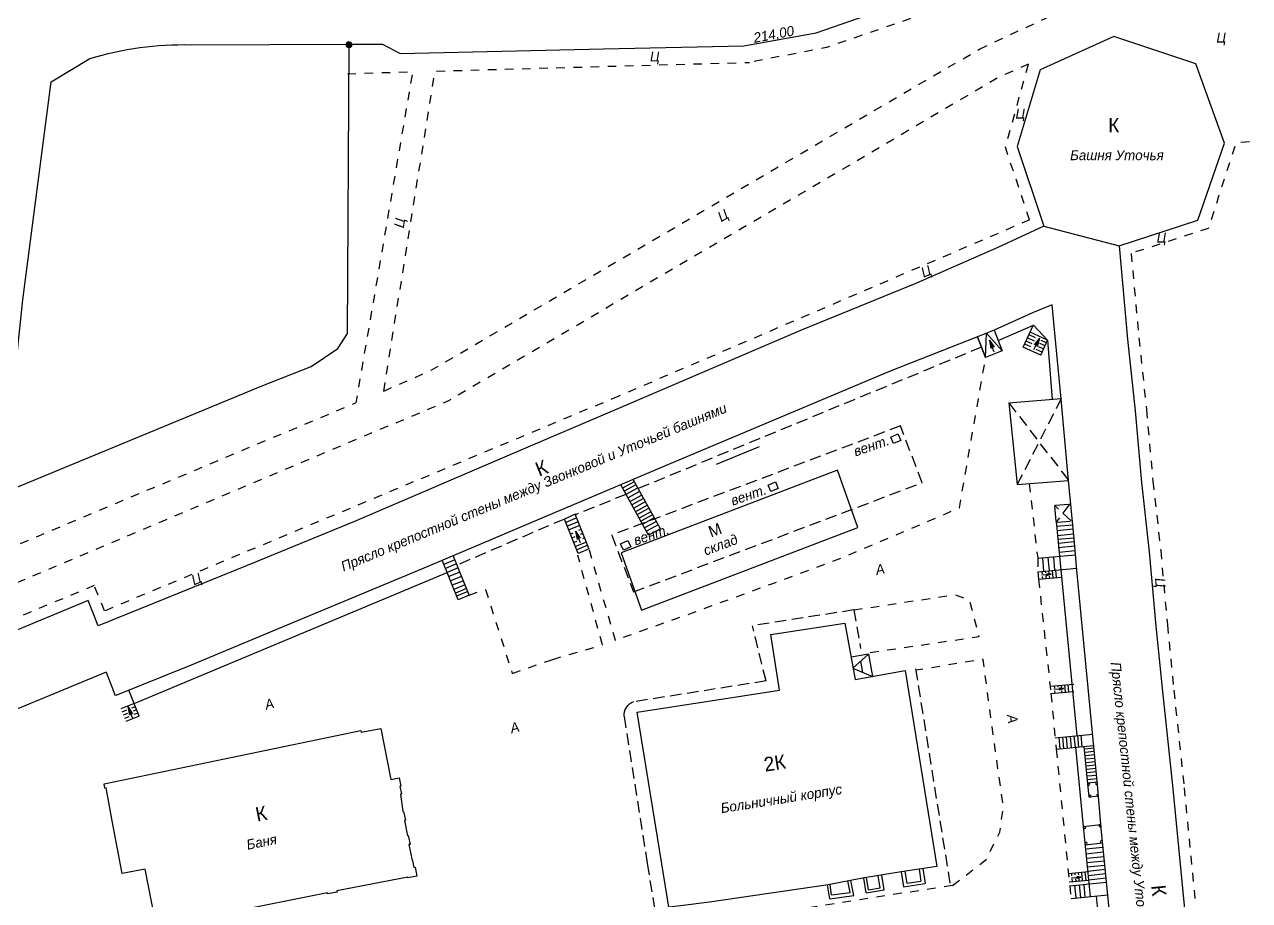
# Model space of a CAD drawing. Header units: metres. Extents: x 2227888 to 2228620, y 529759 to 530801.
# Drawn here: x 2228269.6 to 2228376.9, y 530565.4 to 530642.1 of the extents above; entities that cross this region are included whole.
import ezdxf

# ---------------------------------------------------------------- set-up
doc = ezdxf.new("R2010")
doc.units = ezdxf.units.M
doc.header["$LTSCALE"] = 0.5
for name, pattern in [('189_3', [3, 1.5, -1.5]), ('22', [3, 2, -1]), ('24', [3, 1.5, -1.5]), ('366', [2, 0.5, -1.5]), ('CONTI', [0]), ('L2X1', [3, 2, -1])]:
    doc.linetypes.add(name, pattern=pattern)
for name, color, linetype in [('ЗДАН_ОБЩЕСТ', 252, 'CONTI'), ('КУЛЬТ_РИТУАЛ', 252, 'CONTI'), ('ОГРАЖДЕНИЯ', 252, 'CONTI'), ('СКЛАДСКИЕ', 252, 'CONTI'), ('СООРУЖЕНИЯ', 252, 'CONTI'), ('ТРОТУАРЫ', 252, 'CONTI')]:
    doc.layers.add(name, color=color, linetype=linetype)
doc.layers.add('ИИ_ЗДАНИЯ_СООРУЖЕНИЯ_025', color=7, linetype='Continuous', lineweight=25)
doc.layers.get('0').off()
doc.styles.get("Standard").update_dxf_attribs({"font": '', "height": 0.875})
doc.styles.add('БМ431', font='', dxfattribs={"height": 0.875})
doc.styles.add('древний курсив', font='', dxfattribs={"height": 0.875})
doc.styles.add('рубленый', font='', dxfattribs={"height": 1})
doc.styles.get('Standard').set_extended_font_data('Bm431', italic=True)
doc.styles.get('БМ431').set_extended_font_data('Bm431', italic=True)
doc.styles.get('древний курсив').set_extended_font_data('D431', italic=True)
doc.styles.get('рубленый').set_extended_font_data('P131')
doc.linetypes.add('119_3', pattern='A,6,-2,[12,GUGK.shx,S=1,R=0,X=0,Y=0],6,[12,GUGK.shx,S=1,R=180,X=0,Y=0],-2', length=16)
doc.linetypes.add('122_g', pattern='A,1,-2,6,-0.5,-0.2,["Г",Standard,S=2,R=0,X=-0.1,Y=-1],-0.2,-2,6,-2,6,-2,6', length=33.9)
doc.linetypes.add('280', pattern='A,2,[9,GUGK.shx,S=0.25,R=0,X=0,Y=0.5],2,0', length=4)
doc.linetypes.add('474_1', pattern='A,1.5,[4,GUGK.shx,S=1,R=0,X=0,Y=-0.5],-0.5,[5,GUGK.shx,S=0.3,R=45,X=0,Y=0.5],0.001,-0.5,0.5', length=3.001)
doc.linetypes.add('84a_2', pattern='A,0.001,[5,GUGK.shx,S=0.9,R=225,X=0,Y=0],0.5,[5,GUGK.shx,S=0.4,R=225,X=0,Y=0],0.5', length=1.001)

# ---------------------------------------------------------------- blocks, each defined once
blk = doc.blocks.new('g107_1a')
at = {"linetype": 'Continuous'}
for p, q in [((-0.25, 0.05), (-0.05, 0.25)), ((-0.25, 0.05), (-0.05, 0.25)), ((-0.25, 0.04), (-0.04, 0.25)), ((-0.25, 0.04), (-0.04, 0.25)), ((-0.25, 0.04), (-0.04, 0.25)), ((-0.25, 0.04), (-0.04, 0.25)), ((-0.25, 0.04), (-0.04, 0.25)), ((-0.25, 0.03), (-0.03, 0.25)), ((-0.25, 0.03), (-0.03, 0.25)), ((-0.25, 0.03), (-0.03, 0.25)), ((-0.25, 0.03), (-0.03, 0.25)), ((-0.25, 0.03), (-0.03, 0.25)), ((-0.25, 0.02), (-0.02, 0.25)), ((-0.25, 0.02), (-0.02, 0.25)), ((-0.25, 0.02), (-0.02, 0.25)), ((-0.25, 0.02), (-0.02, 0.25)), ((-0.25, 0.02), (-0.02, 0.25)), ((-0.25, 0.01), (-0.01, 0.25)), ((-0.25, 0.01), (-0.01, 0.25)), ((-0.25, 0.01), (-0.01, 0.25)), ((-0.25, 0.01), (-0.01, 0.25)), ((-0.25, 0.01), (-0.01, 0.25)), ((-0.25, 0), (0, 0.25)), ((-0.25, 0), (0, 0.25)), ((-0.25, 0), (0, 0.25)), ((-0.25, 0), (0, 0.25)), ((-0.25, 0), (0, 0.25)), ((-0.25, 0), (0, 0.25)), ((-0.25, -0.01), (0.01, 0.25)), ((-0.25, -0.01), (0.01, 0.25)), ((-0.25, -0.01), (0.01, 0.25)), ((-0.25, -0.01), (0.01, 0.25)), ((-0.25, -0.01), (0.01, 0.25)), ((-0.25, -0.01), (0.01, 0.25)), ((-0.25, -0.02), (0.02, 0.25)), ((-0.25, -0.02), (0.02, 0.25)), ((-0.25, -0.02), (0.02, 0.25)), ((-0.25, -0.02), (0.02, 0.25)), ((-0.25, -0.02), (0.02, 0.25)), ((-0.25, -0.02), (0.02, 0.25)), ((-0.25, -0.03), (0.03, 0.25)), ((-0.25, -0.03), (0.03, 0.25)), ((-0.25, -0.03), (0.03, 0.25)), ((-0.25, -0.03), (0.03, 0.25)), ((-0.25, -0.03), (0.03, 0.25)), ((-0.25, -0.03), (0.03, 0.25)), ((-0.25, -0.04), (0.03, 0.25)), ((-0.25, -0.04), (0.04, 0.25)), ((-0.25, -0.04), (0.04, 0.25)), ((-0.25, -0.04), (0.04, 0.25)), ((-0.25, -0.04), (0.04, 0.25)), ((-0.25, -0.04), (0.04, 0.25)), ((-0.25, -0.04), (0.04, 0.25)), ((-0.25, -0.05), (0.05, 0.25)), ((-0.25, -0.05), (0.05, 0.25)), ((-0.25, -0.05), (0.05, 0.25)), ((-0.24, 0.08), (-0.08, 0.24)), ((-0.24, 0.08), (-0.08, 0.24)), ((-0.24, 0.08), (-0.08, 0.24)), ((-0.24, 0.07), (-0.07, 0.24)), ((-0.24, 0.07), (-0.07, 0.24)), ((-0.24, 0.07), (-0.07, 0.24)), ((-0.24, 0.07), (-0.07, 0.24)), ((-0.24, 0.06), (-0.06, 0.24)), ((-0.24, 0.06), (-0.06, 0.24)), ((-0.24, 0.06), (-0.06, 0.24)), ((-0.24, 0.06), (-0.06, 0.24)), ((-0.24, 0.06), (-0.06, 0.24)), ((-0.24, 0.05), (-0.05, 0.24)), ((-0.24, 0.05), (-0.05, 0.24)), ((-0.24, -0.05), (0.05, 0.24)), ((-0.24, -0.05), (0.05, 0.24)), ((-0.24, -0.05), (0.05, 0.24)), ((-0.24, -0.05), (0.05, 0.24)), ((-0.24, -0.06), (0.06, 0.24)), ((-0.24, -0.06), (0.06, 0.24)), ((-0.24, -0.06), (0.06, 0.24)), ((-0.24, -0.06), (0.06, 0.24)), ((-0.24, -0.06), (0.06, 0.24)), ((-0.24, -0.06), (0.06, 0.24)), ((-0.24, -0.06), (0.06, 0.24)), ((-0.24, -0.07), (0.07, 0.24)), ((-0.24, -0.07), (0.07, 0.24)), ((-0.24, -0.07), (0.07, 0.24)), ((-0.24, -0.07), (0.07, 0.24)), ((-0.24, -0.07), (0.07, 0.24)), ((-0.24, -0.07), (0.07, 0.24)), ((-0.24, -0.07), (0.07, 0.24)), ((-0.24, -0.08), (0.08, 0.24)), ((-0.24, -0.08), (0.08, 0.24)), ((-0.24, -0.08), (0.08, 0.24)), ((-0.24, -0.08), (0.08, 0.24)), ((-0.24, -0.08), (0.08, 0.24)), ((-0.24, -0.08), (0.08, 0.24)), ((-0.24, -0.08), (0.08, 0.24)), ((-0.24, -0.08), (0.08, 0.24)), ((-0.23, 0.11), (-0.11, 0.23)), ((-0.23, 0.1), (-0.1, 0.23)), ((-0.23, 0.1), (-0.1, 0.23)), ((-0.23, 0.1), (-0.1, 0.23)), ((-0.23, 0.09), (-0.09, 0.23)), ((-0.23, 0.09), (-0.09, 0.23)), ((-0.23, 0.09), (-0.09, 0.23)), ((-0.24, 0.09), (-0.09, 0.23)), ((-0.23, -0.09), (0.09, 0.23)), ((-0.23, -0.09), (0.09, 0.23)), ((-0.23, -0.09), (0.09, 0.23)), ((-0.23, -0.09), (0.09, 0.23)), ((-0.23, -0.09), (0.09, 0.23)), ((-0.23, -0.09), (0.09, 0.23)), ((-0.23, -0.09), (0.09, 0.23)), ((-0.23, -0.09), (0.09, 0.23)), ((-0.23, -0.1), (0.1, 0.23)), ((-0.23, -0.1), (0.1, 0.23)), ((-0.23, -0.1), (0.1, 0.23)), ((-0.23, -0.1), (0.1, 0.23)), ((-0.23, -0.1), (0.1, 0.23)), ((-0.23, -0.1), (0.1, 0.23)), ((-0.23, -0.1), (0.1, 0.23)), ((-0.23, -0.1), (0.1, 0.23)), ((-0.23, -0.11), (0.11, 0.23)), ((-0.23, -0.11), (0.11, 0.23)), ((-0.23, -0.11), (0.11, 0.23)), ((-0.22, 0.12), (-0.13, 0.22)), ((-0.22, 0.12), (-0.12, 0.22)), ((-0.22, 0.12), (-0.12, 0.22)), ((-0.22, 0.11), (-0.11, 0.22)), ((-0.22, 0.11), (-0.11, 0.22)), ((-0.22, -0.11), (0.11, 0.22)), ((-0.22, -0.11), (0.11, 0.22)), ((-0.22, -0.11), (0.11, 0.22)), ((-0.22, -0.11), (0.11, 0.22)), ((-0.22, -0.11), (0.11, 0.22)), ((-0.22, -0.12), (0.12, 0.22)), ((-0.22, -0.12), (0.12, 0.22)), ((-0.22, -0.12), (0.12, 0.22)), ((-0.22, -0.12), (0.12, 0.22)), ((-0.22, -0.12), (0.12, 0.22)), ((-0.22, -0.12), (0.12, 0.22)), ((-0.22, -0.12), (0.12, 0.22)), ((-0.22, -0.12), (0.12, 0.22)), ((-0.22, -0.12), (0.12, 0.22)), ((-0.22, -0.13), (0.13, 0.22)), ((-0.22, -0.13), (0.13, 0.22)), ((-0.21, 0.14), (-0.14, 0.21)), ((-0.21, 0.13), (-0.13, 0.21)), ((-0.21, 0.13), (-0.13, 0.21)), ((-0.21, -0.13), (0.13, 0.21)), ((-0.21, -0.13), (0.13, 0.21)), ((-0.21, -0.13), (0.13, 0.21)), ((-0.21, -0.13), (0.13, 0.21)), ((-0.21, -0.13), (0.13, 0.21)), ((-0.21, -0.13), (0.13, 0.21)), ((-0.21, -0.13), (0.13, 0.21)), ((-0.21, -0.14), (0.14, 0.21)), ((-0.21, -0.14), (0.14, 0.21)), ((-0.21, -0.14), (0.14, 0.21)), ((-0.21, -0.14), (0.14, 0.21)), ((-0.21, -0.14), (0.14, 0.21)), ((-0.21, -0.14), (0.14, 0.21)), ((-0.21, -0.14), (0.14, 0.21)), ((-0.21, -0.14), (0.14, 0.21)), ((-0.2, 0.15), (-0.15, 0.2)), ((-0.2, 0.14), (-0.14, 0.2)), ((-0.2, -0.14), (0.14, 0.2)), ((-0.2, -0.14), (0.14, 0.2)), ((-0.2, -0.15), (0.15, 0.2)), ((-0.2, -0.15), (0.15, 0.2)), ((-0.2, -0.15), (0.15, 0.2)), ((-0.2, -0.15), (0.15, 0.2)), ((-0.2, -0.15), (0.15, 0.2)), ((-0.2, -0.15), (0.15, 0.2)), ((-0.2, -0.15), (0.15, 0.2)), ((-0.2, -0.15), (0.15, 0.2)), ((-0.2, -0.15), (0.15, 0.2)), ((-0.2, -0.16), (0.16, 0.2)), ((-0.2, -0.16), (0.16, 0.2)), ((-0.19, 0.16), (-0.16, 0.19)), ((-0.19, -0.16), (0.16, 0.19)), ((-0.19, -0.16), (0.16, 0.19)), ((-0.19, -0.16), (0.16, 0.19)), ((-0.19, -0.16), (0.16, 0.19)), ((-0.19, -0.16), (0.16, 0.19)), ((-0.19, -0.16), (0.16, 0.19)), ((-0.19, -0.16), (0.16, 0.19)), ((-0.19, -0.16), (0.16, 0.19)), ((-0.19, -0.16), (0.16, 0.19)), ((-0.19, -0.17), (0.17, 0.19)), ((-0.19, -0.17), (0.17, 0.19)), ((-0.19, -0.17), (0.17, 0.19)), ((-0.18, -0.17), (0.17, 0.18)), ((-0.18, -0.17), (0.17, 0.18)), ((-0.18, -0.17), (0.17, 0.18)), ((-0.18, -0.17), (0.17, 0.18)), ((-0.18, -0.17), (0.17, 0.18)), ((-0.18, -0.17), (0.17, 0.18)), ((-0.18, -0.17), (0.17, 0.18)), ((-0.18, -0.17), (0.17, 0.18)), ((-0.18, -0.18), (0.18, 0.18)), ((-0.18, -0.18), (0.18, 0.18)), ((-0.18, -0.18), (0.18, 0.18)), ((-0.18, -0.18), (0.18, 0.18)), ((-0.17, -0.18), (0.18, 0.17)), ((-0.17, -0.18), (0.18, 0.17)), ((-0.17, -0.18), (0.18, 0.17)), ((-0.17, -0.18), (0.18, 0.17)), ((-0.17, -0.18), (0.18, 0.17)), ((-0.17, -0.18), (0.18, 0.17)), ((-0.17, -0.18), (0.18, 0.17)), ((-0.17, -0.19), (0.19, 0.17)), ((-0.17, -0.19), (0.19, 0.17)), ((-0.17, -0.19), (0.19, 0.17)), ((-0.17, -0.19), (0.19, 0.17)), ((-0.16, -0.19), (0.19, 0.16)), ((-0.16, -0.19), (0.19, 0.16)), ((-0.16, -0.19), (0.19, 0.16)), ((-0.16, -0.19), (0.19, 0.16)), ((-0.16, -0.19), (0.19, 0.16)), ((-0.16, -0.19), (0.19, 0.16)), ((-0.16, -0.19), (0.19, 0.16)), ((-0.16, -0.19), (0.19, 0.16)), ((-0.16, -0.19), (0.19, 0.16)), ((-0.16, -0.2), (0.2, 0.16)), ((-0.15, -0.2), (0.2, 0.15)), ((-0.15, -0.2), (0.2, 0.15)), ((-0.15, -0.2), (0.2, 0.15)), ((-0.15, -0.2), (0.2, 0.15)), ((-0.15, -0.2), (0.2, 0.15)), ((-0.15, -0.2), (0.2, 0.15)), ((-0.15, -0.2), (0.2, 0.15)), ((-0.15, -0.2), (0.2, 0.15)), ((-0.15, -0.2), (0.2, 0.15)), ((-0.15, -0.2), (0.2, 0.15)), ((-0.14, -0.2), (0.2, 0.14)), ((-0.14, -0.2), (0.2, 0.14)), ((-0.14, -0.21), (0.21, 0.14)), ((-0.14, -0.21), (0.21, 0.14)), ((-0.14, -0.21), (0.21, 0.14)), ((-0.14, -0.21), (0.21, 0.14)), ((-0.14, -0.21), (0.21, 0.14)), ((-0.14, -0.21), (0.21, 0.14)), ((-0.14, -0.21), (0.21, 0.14)), ((-0.13, -0.21), (0.21, 0.13)), ((-0.13, -0.21), (0.21, 0.13)), ((-0.13, -0.21), (0.21, 0.13)), ((-0.13, -0.21), (0.21, 0.13)), ((-0.13, -0.21), (0.21, 0.13)), ((-0.13, -0.21), (0.21, 0.13)), ((-0.13, -0.21), (0.21, 0.13)), ((-0.13, -0.22), (0.22, 0.13)), ((-0.13, -0.22), (0.22, 0.13)), ((-0.13, -0.22), (0.22, 0.12)), ((-0.12, -0.22), (0.22, 0.12)), ((-0.12, -0.22), (0.22, 0.12)), ((-0.12, -0.22), (0.22, 0.12)), ((-0.12, -0.22), (0.22, 0.12)), ((-0.12, -0.22), (0.22, 0.12)), ((-0.12, -0.22), (0.22, 0.12)), ((-0.12, -0.22), (0.22, 0.12)), ((-0.12, -0.22), (0.22, 0.12)), ((-0.11, -0.22), (0.22, 0.11)), ((-0.11, -0.22), (0.22, 0.11)), ((-0.11, -0.22), (0.22, 0.11)), ((-0.11, -0.22), (0.22, 0.11)), ((-0.11, -0.22), (0.22, 0.11)), ((-0.11, -0.23), (0.23, 0.11)), ((-0.11, -0.23), (0.23, 0.11)), ((-0.11, -0.23), (0.23, 0.11)), ((-0.11, -0.23), (0.23, 0.11)), ((-0.1, -0.23), (0.23, 0.1)), ((-0.1, -0.23), (0.23, 0.1)), ((-0.1, -0.23), (0.23, 0.1)), ((-0.1, -0.23), (0.23, 0.1)), ((-0.1, -0.23), (0.23, 0.1)), ((-0.1, -0.23), (0.23, 0.1)), ((-0.1, -0.23), (0.23, 0.1)), ((-0.1, -0.23), (0.23, 0.1)), ((-0.09, -0.23), (0.23, 0.09)), ((-0.09, -0.23), (0.23, 0.09)), ((-0.09, -0.23), (0.23, 0.09)), ((-0.09, -0.23), (0.23, 0.09)), ((-0.09, -0.23), (0.23, 0.09)), ((-0.09, -0.23), (0.23, 0.09)), ((-0.09, -0.23), (0.23, 0.09)), ((-0.09, -0.24), (0.23, 0.09)), ((-0.08, -0.24), (0.24, 0.08)), ((-0.08, -0.24), (0.24, 0.08)), ((-0.08, -0.24), (0.24, 0.08)), ((-0.08, -0.24), (0.24, 0.08)), ((-0.08, -0.24), (0.24, 0.08)), ((-0.08, -0.24), (0.24, 0.08)), ((-0.08, -0.24), (0.24, 0.08)), ((-0.07, -0.24), (0.24, 0.07)), ((-0.07, -0.24), (0.24, 0.07)), ((-0.07, -0.24), (0.24, 0.07)), ((-0.07, -0.24), (0.24, 0.07)), ((-0.07, -0.24), (0.24, 0.07)), ((-0.07, -0.24), (0.24, 0.07)), ((-0.07, -0.24), (0.24, 0.07)), ((-0.06, -0.24), (0.24, 0.06)), ((-0.06, -0.24), (0.24, 0.06)), ((-0.06, -0.24), (0.24, 0.06)), ((-0.06, -0.24), (0.24, 0.06)), ((-0.06, -0.24), (0.24, 0.06)), ((-0.06, -0.24), (0.24, 0.06)), ((-0.06, -0.24), (0.24, 0.06)), ((-0.06, -0.24), (0.24, 0.06)), ((-0.05, -0.24), (0.24, 0.05)), ((-0.05, -0.24), (0.24, 0.05)), ((-0.05, -0.24), (0.24, 0.05)), ((-0.05, -0.25), (0.25, 0.05)), ((-0.05, -0.25), (0.25, 0.05)), ((-0.05, -0.25), (0.25, 0.05)), ((-0.04, -0.25), (0.25, 0.04)), ((-0.04, -0.25), (0.25, 0.04)), ((-0.04, -0.25), (0.25, 0.04)), ((-0.04, -0.25), (0.25, 0.04)), ((-0.04, -0.25), (0.25, 0.04)), ((-0.04, -0.25), (0.25, 0.04)), ((-0.04, -0.25), (0.25, 0.04)), ((-0.03, -0.25), (0.25, 0.03)), ((-0.03, -0.25), (0.25, 0.03)), ((-0.03, -0.25), (0.25, 0.03)), ((-0.03, -0.25), (0.25, 0.03)), ((-0.03, -0.25), (0.25, 0.03)), ((-0.03, -0.25), (0.25, 0.03)), ((-0.02, -0.25), (0.25, 0.02)), ((-0.02, -0.25), (0.25, 0.02)), ((-0.02, -0.25), (0.25, 0.02)), ((-0.02, -0.25), (0.25, 0.02)), ((-0.02, -0.25), (0.25, 0.02)), ((-0.02, -0.25), (0.25, 0.02)), ((-0.01, -0.25), (0.25, 0.01)), ((-0.01, -0.25), (0.25, 0.01)), ((-0.01, -0.25), (0.25, 0.01)), ((-0.01, -0.25), (0.25, 0.01)), ((-0.01, -0.25), (0.25, 0.01)), ((-0.01, -0.25), (0.25, 0.01)), ((0, -0.25), (0.25, 0)), ((0, -0.25), (0.25, 0)), ((0, -0.25), (0.25, 0)), ((0, -0.25), (0.25, 0)), ((0, -0.25), (0.25, 0)), ((0, -0.25), (0.25, 0)), ((0.01, -0.25), (0.25, -0.01)), ((0.01, -0.25), (0.25, -0.01)), ((0.01, -0.25), (0.25, -0.01)), ((0.01, -0.25), (0.25, -0.01)), ((0.01, -0.25), (0.25, -0.01)), ((0.02, -0.25), (0.25, -0.02)), ((0.02, -0.25), (0.25, -0.02)), ((0.02, -0.25), (0.25, -0.02)), ((0.02, -0.25), (0.25, -0.02)), ((0.02, -0.25), (0.25, -0.02)), ((0.02, -0.25), (0.25, -0.02)), ((0.03, -0.25), (0.25, -0.03)), ((0.03, -0.25), (0.25, -0.03)), ((0.03, -0.25), (0.25, -0.03)), ((0.03, -0.25), (0.25, -0.03)), ((0.03, -0.25), (0.25, -0.04)), ((0.04, -0.25), (0.25, -0.04)), ((0.04, -0.25), (0.25, -0.04)), ((0.04, -0.25), (0.25, -0.04)), ((0.04, -0.25), (0.25, -0.04)), ((0.05, -0.25), (0.25, -0.05)), ((0.05, -0.25), (0.25, -0.05)), ((0.05, -0.24), (0.24, -0.05)), ((0.05, -0.24), (0.24, -0.05)), ((0.05, -0.24), (0.24, -0.05)), ((0.06, -0.24), (0.24, -0.06)), ((0.06, -0.24), (0.24, -0.06)), ((0.06, -0.24), (0.24, -0.06)), ((0.06, -0.24), (0.24, -0.06)), ((0.07, -0.24), (0.24, -0.07)), ((0.07, -0.24), (0.24, -0.07)), ((0.07, -0.24), (0.24, -0.07)), ((0.07, -0.24), (0.24, -0.07)), ((0.08, -0.24), (0.24, -0.08)), ((0.08, -0.24), (0.24, -0.08)), ((0.08, -0.24), (0.24, -0.08)), ((0.08, -0.24), (0.24, -0.08)), ((0.09, -0.23), (0.23, -0.09)), ((0.09, -0.23), (0.23, -0.09)), ((0.09, -0.23), (0.23, -0.09)), ((0.1, -0.23), (0.23, -0.1)), ((0.1, -0.23), (0.23, -0.1)), ((0.1, -0.23), (0.23, -0.1)), ((0.11, -0.23), (0.23, -0.11)), ((0.11, -0.23), (0.23, -0.11)), ((0.11, -0.22), (0.22, -0.11)), ((0.12, -0.22), (0.22, -0.12)), ((0.12, -0.22), (0.22, -0.12)), ((0.12, -0.22), (0.22, -0.12)), ((0.13, -0.21), (0.21, -0.13)), ((0.13, -0.21), (0.21, -0.13)), ((0.14, -0.21), (0.21, -0.14)), ((0.14, -0.21), (0.21, -0.14)), ((0.15, -0.2), (0.2, -0.15)), ((0.16, -0.19), (0.19, -0.16)), ((0.17, -0.18), (0.18, -0.17))]:
    blk.add_line(p, q, dxfattribs=at)
blk.add_circle((0, 0), 0.25, dxfattribs=at)

msp = doc.modelspace()

# ---------------------------------------------------------------- linework, layer by layer
at = {"layer": 'ЗДАН_ОБЩЕСТ', "extrusion": (-2.03036e-17, 5.69296e-17, -1), "elevation": 0}
msp.add_lwpolyline([(-2228281.05, 530563.82), (-2228280.2, 530568.15), (-2228278.18, 530567.76), (-2228277.31, 530572.38), (-2228276.78, 530575.25), (-2228276.67, 530575.23), (-2228276.59, 530575.62), (-2228299.08, 530580.27), (-2228299.11, 530580.13), (-2228300.83, 530580.46), (-2228301.7, 530575.99), (-2228302.42, 530576.14), (-2228302.57, 530575.4), (-2228302.49, 530575.38), (-2228302.62, 530574.73), (-2228302.54, 530574.71), (-2228302.74, 530573.18), (-2228302.82, 530573.2), (-2228302.97, 530572.43), (-2228302.89, 530572.41), (-2228303.15, 530571.07), (-2228303.23, 530571.09), (-2228303.38, 530570.31), (-2228303.28, 530570.29), (-2228303.56, 530568.9), (-2228303.6, 530568.91), (-2228303.72, 530568.3), (-2228303.82, 530568.32), (-2228303.97, 530567.54), (-2228303.19, 530567.39), (-2228303.18, 530567.44), (-2228296.98, 530566.23), (-2228297, 530566.13), (-2228296.17, 530565.97), (-2228296.15, 530566.07), (-2228281.99, 530563.24)], dxfattribs=at)
at = {"layer": 'ИИ_ЗДАНИЯ_СООРУЖЕНИЯ_025', "linetype": 'L2X1', "extrusion": (-2.03036e-17, 5.69296e-17, -1)}
for p, q in [((2228342.23, 530590.84), (2228333.35, 530589.45)), ((2228342.23, 530590.84), (2228342.83, 530587.47)), ((2228334.55, 530584.62), (2228333.35, 530589.45)), ((2228347.64, 530585.69), (2228350.68, 530566.68)), ((2228334.55, 530584.62), (2228322.97, 530582.8)), ((2228322.12, 530581.5), (2228324.14, 530568.63)), ((2228324.14, 530568.63), (2228325.11, 530562.79))]:
    msp.add_line(p, q, dxfattribs=at)
at = {"layer": 'ИИ_ЗДАНИЯ_СООРУЖЕНИЯ_025', "extrusion": (-2.03036e-17, 5.69296e-17, -1)}
msp.add_arc((-2228323.41, 530581.62), 1.29, 354.7036, 69.8386, dxfattribs=at)
at = {"layer": 'КУЛЬТ_РИТУАЛ', "extrusion": (-2.03036e-17, 5.69296e-17, -1)}
for p, q in [((2228353.77, 530612.94), (2228353.86, 530615.06)), ((2228353.86, 530615.06), (2228355.23, 530613.53)), ((2228354.52, 530615.33), (2228355.23, 530613.53)), ((2228357.07, 530613.84), (2228357.96, 530615.8)), ((2228359.18, 530614.47), (2228357.67, 530615.15)), ((2228359.18, 530614.47), (2228357.96, 530615.77)), ((2228353.05, 530614.74), (2228353.77, 530612.94)), ((2228353.77, 530612.94), (2228353.05, 530614.74)), ((2228357.73, 530613.87), (2228357.2, 530614.11)), ((2228357.85, 530614.14), (2228357.32, 530614.38)), ((2228358.05, 530614.38), (2228357.44, 530614.66)), ((2228358.13, 530614.67), (2228357.57, 530614.93)), ((2228358.98, 530613.96), (2228358.52, 530614.17)), ((2228358.6, 530613.14), (2228359.18, 530614.47)), ((2228359.1, 530614.24), (2228358.64, 530614.44)), ((2228355.23, 530613.53), (2228353.77, 530612.94)), ((2228358.6, 530613.14), (2228357.07, 530613.84)), ((2228358.73, 530613.42), (2228358.21, 530613.65)), ((2228358.85, 530613.69), (2228358.4, 530613.89)), ((2228325.3, 530597.94), (2228322.91, 530602.27)), ((2228324.25, 530597.39), (2228321.84, 530601.8)), ((2228323.01, 530602.05), (2228321.99, 530601.49)), ((2228323.15, 530601.8), (2228322.14, 530601.25)), ((2228323.29, 530601.51), (2228322.28, 530600.96)), ((2228323.48, 530601.22), (2228322.47, 530600.66)), ((2228323.67, 530600.9), (2228322.66, 530600.34)), ((2228323.81, 530600.61), (2228322.8, 530600.05)), ((2228323.98, 530600.31), (2228322.97, 530599.76)), ((2228359.89, 530600.01), (2228361.03, 530600.11)), ((2228317.85, 530599.21), (2228316.89, 530598.8)), ((2228319.07, 530596.16), (2228317.85, 530599.21)), ((2228324.12, 530599.99), (2228323.11, 530599.44)), ((2228324.26, 530599.73), (2228323.25, 530599.17)), ((2228324.45, 530599.43), (2228323.44, 530598.88)), ((2228324.62, 530599.16), (2228323.6, 530598.61)), ((2228359.8, 530599.9), (2228359.92, 530598.6)), ((2228318.1, 530595.78), (2228316.89, 530598.8)), ((2228317.99, 530598.9), (2228317.03, 530598.5)), ((2228318.11, 530598.56), (2228317.15, 530598.16)), ((2228318.24, 530598.24), (2228317.28, 530597.84)), ((2228324.76, 530598.89), (2228323.75, 530598.34)), ((2228324.95, 530598.58), (2228323.91, 530598.02)), ((2228325.09, 530598.28), (2228324.08, 530597.73)), ((2228325.3, 530597.94), (2228324.25, 530597.39)), ((2228359.95, 530598.58), (2228360.35, 530594.36)), ((2228359.99, 530598.16), (2228361.4, 530598.29)), ((2228360.03, 530598.51), (2228361.16, 530598.61)), ((2228360.03, 530597.8), (2228361.44, 530597.93)), ((2228317.64, 530597.57), (2228317.42, 530597.48)), ((2228317.81, 530597.24), (2228317.56, 530597.13)), ((2228317.97, 530596.84), (2228317.72, 530596.73)), ((2228318.38, 530597.89), (2228318.14, 530597.78)), ((2228318.52, 530597.54), (2228318.29, 530597.44)), ((2228318.68, 530597.14), (2228318.49, 530597.06)), ((2228360.07, 530597.37), (2228361.48, 530597.5)), ((2228360.1, 530597.03), (2228361.51, 530597.16)), ((2228360.13, 530596.69), (2228361.54, 530596.82)), ((2228318.82, 530596.78), (2228317.86, 530596.38)), ((2228318.94, 530596.5), (2228317.98, 530596.09)), ((2228319.06, 530596.19), (2228318.1, 530595.79)), ((2228360.13, 530596.32), (2228361.54, 530596.45)), ((2228360.2, 530595.91), (2228361.61, 530596.04)), ((2228307.59, 530591.71), (2228306.2, 530595.19)), ((2228307.31, 530595.24), (2228306.34, 530594.83)), ((2228307.46, 530594.88), (2228306.48, 530594.47)), ((2228308.58, 530592.07), (2228307.17, 530595.6)), ((2228358.33, 530595.36), (2228361.65, 530595.66)), ((2228358.74, 530595.4), (2228358.85, 530594.23)), ((2228359.22, 530595.44), (2228359.33, 530594.27)), ((2228359.7, 530595.48), (2228359.81, 530594.31)), ((2228307.6, 530594.52), (2228306.63, 530594.11)), ((2228307.74, 530594.16), (2228306.77, 530593.76)), ((2228307.89, 530593.78), (2228306.92, 530593.38)), ((2228358.34, 530594.18), (2228361.75, 530594.49)), ((2228358.4, 530593.53), (2228360.4, 530593.71)), ((2228358.74, 530594.01), (2228358.72, 530594.21)), ((2228358.78, 530593.56), (2228358.76, 530593.77)), ((2228359.03, 530594.08), (2228359.02, 530594.24)), ((2228359.08, 530593.59), (2228359.06, 530593.83)), ((2228359.34, 530594.07), (2228359.32, 530594.27)), ((2228359.38, 530593.62), (2228359.36, 530593.8)), ((2228359.68, 530593.64), (2228359.62, 530594.3)), ((2228359.98, 530593.67), (2228359.92, 530594.32)), ((2228308.05, 530593.4), (2228307.07, 530593)), ((2228308.19, 530593.04), (2228307.22, 530592.64)), ((2228308.32, 530592.71), (2228307.35, 530592.31)), ((2228308.43, 530592.46), (2228307.45, 530592.05)), ((2228308.56, 530592.13), (2228307.59, 530591.72)), ((2228343.52, 530586.98), (2228341.99, 530586.71)), ((2228343.52, 530586.98), (2228342.16, 530585.73)), ((2228343.02, 530585.37), (2228342.84, 530586.36)), ((2228343.52, 530586.98), (2228343.88, 530585.02)), ((2228284.23, 530585.99), (2228277.62, 530583.36)), ((2228284.23, 530585.99), (2228277.62, 530583.36)), ((2228342.16, 530585.73), (2228343.88, 530585.02)), ((2228359.42, 530584.16), (2228361.5, 530584.35)), ((2228359.82, 530583.99), (2228359.8, 530584.2)), ((2228360.11, 530584.07), (2228360.1, 530584.22)), ((2228360.42, 530584.05), (2228360.4, 530584.25)), ((2228360.76, 530583.63), (2228360.7, 530584.28)), ((2228361.06, 530583.65), (2228361, 530584.31)), ((2228359.49, 530583.51), (2228361.48, 530583.69)), ((2228359.86, 530583.54), (2228359.84, 530583.76)), ((2228360.46, 530583.6), (2228360.44, 530583.79)), ((2228279.68, 530581.53), (2228278.49, 530581.06)), ((2228359.86, 530579.65), (2228363.15, 530579.96)), ((2228360.31, 530578.68), (2228360.21, 530579.68)), ((2228360.61, 530578.71), (2228360.52, 530579.71)), ((2228360.94, 530578.74), (2228360.84, 530579.74)), ((2228361.29, 530578.77), (2228361.19, 530579.77)), ((2228361.63, 530578.8), (2228361.53, 530579.81)), ((2228361.93, 530578.83), (2228361.83, 530579.84)), ((2228362.23, 530578.86), (2228362.13, 530579.86)), ((2228359.95, 530578.64), (2228363.24, 530578.96)), ((2228362.84, 530574.44), (2228362.41, 530578.88)), ((2228363.26, 530578.74), (2228362.43, 530578.66)), ((2228363.29, 530578.44), (2228362.46, 530578.36)), ((2228363.32, 530578.14), (2228362.49, 530578.06)), ((2228363.35, 530577.84), (2228362.52, 530577.76)), ((2228363.38, 530577.54), (2228362.55, 530577.46)), ((2228363.41, 530577.25), (2228362.58, 530577.17)), ((2228363.44, 530576.95), (2228362.6, 530576.87)), ((2228363.47, 530576.65), (2228362.63, 530576.57)), ((2228363.49, 530576.35), (2228362.66, 530576.27)), ((2228363.52, 530576.05), (2228362.69, 530575.97)), ((2228363.55, 530575.75), (2228362.72, 530575.67)), ((2228363.66, 530574.52), (2228362.84, 530574.44)), ((2228362.32, 530571.89), (2228363.86, 530572.05)), ((2228362.32, 530571.89), (2228362.93, 530565.74)), ((2228362.48, 530570.28), (2228364.02, 530570.44)), ((2228362.51, 530569.92), (2228364.06, 530570.08)), ((2228362.55, 530569.49), (2228364.1, 530569.65)), ((2228362.59, 530569.1), (2228364.14, 530569.25)), ((2228346.39, 530567.9), (2228346.59, 530566.6)), ((2228346.71, 530567.94), (2228346.86, 530566.92)), ((2228347.94, 530568.14), (2228348.09, 530567.1)), ((2228348.28, 530568.2), (2228348.47, 530566.9)), ((2228361.03, 530567.77), (2228362.74, 530567.93)), ((2228362.63, 530568.73), (2228364.17, 530568.88)), ((2228362.67, 530568.35), (2228364.21, 530568.5)), ((2228362.71, 530567.97), (2228364.25, 530568.13)), ((2228341.9, 530566.11), (2228341.7, 530567.11)), ((2228342.23, 530565.84), (2228341.97, 530567.15)), ((2228343.31, 530566.07), (2228343.1, 530567.36)), ((2228343.51, 530566.34), (2228343.33, 530567.4)), ((2228344.54, 530566.51), (2228344.36, 530567.57)), ((2228344.89, 530566.34), (2228344.68, 530567.62)), ((2228346.59, 530566.6), (2228348.47, 530566.89)), ((2228346.86, 530566.92), (2228348.09, 530567.1)), ((2228361.1, 530567.02), (2228362.79, 530567.18)), ((2228361.13, 530566.69), (2228364.35, 530567.01)), ((2228361.32, 530567.57), (2228361.31, 530567.78)), ((2228361.37, 530567.07), (2228361.35, 530567.28)), ((2228361.62, 530567.65), (2228361.6, 530567.8)), ((2228361.69, 530567.09), (2228361.67, 530567.28)), ((2228361.92, 530567.63), (2228361.9, 530567.83)), ((2228361.96, 530567.13), (2228361.95, 530567.32)), ((2228362.26, 530567.18), (2228362.2, 530567.83)), ((2228362.36, 530566.81), (2228362.47, 530565.7)), ((2228362.56, 530567.21), (2228362.5, 530567.86)), ((2228362.74, 530567.6), (2228364.29, 530567.75)), ((2228362.78, 530567.22), (2228364.32, 530567.37)), ((2228340.12, 530565.53), (2228339.92, 530566.76)), ((2228340.12, 530565.53), (2228342.23, 530565.84)), ((2228340.29, 530565.88), (2228340.15, 530566.78)), ((2228340.29, 530565.88), (2228341.9, 530566.11)), ((2228343.31, 530566.07), (2228344.89, 530566.34)), ((2228343.51, 530566.34), (2228344.54, 530566.51)), ((2228361.25, 530565.56), (2228364.46, 530565.9)), ((2228361.55, 530566.73), (2228361.66, 530565.62)), ((2228361.96, 530566.77), (2228362.07, 530565.66))]:
    msp.add_line(p, q, dxfattribs=at)
at = {"layer": 'КУЛЬТ_РИТУАЛ', "linetype": 'Continuous', "extrusion": (-2.03036e-17, 5.69296e-17, -1)}
for p, q in [((2228355.8, 530608.96), (2228356.54, 530601.81)), ((2228355.81, 530608.96), (2228360.39, 530609.34)), ((2228356.54, 530601.81), (2228361.04, 530602.18)), ((2228276.78, 530585.39), (2228242.52, 530571.18)), ((2228276.78, 530585.39), (2228277.58, 530583.35))]:
    msp.add_line(p, q, dxfattribs=at)
at = {"layer": 'КУЛЬТ_РИТУАЛ', "linetype": 'L2X1', "extrusion": (-2.03036e-17, 5.69296e-17, -1)}
for p, q in [((2228355.81, 530608.96), (2228361.04, 530602.18)), ((2228360.39, 530609.34), (2228356.54, 530601.81)), ((2228361.13, 530600.12), (2228359.93, 530598.5)), ((2228361.26, 530598.63), (2228359.79, 530600))]:
    msp.add_line(p, q, dxfattribs=at)
at = {"layer": 'КУЛЬТ_РИТУАЛ', "color": 7, "extrusion": (-2.03036e-17, 5.69296e-17, -1)}
for p, q in [((2228279.68, 530581.53), (2228278.77, 530583.82)), ((2228279.24, 530582.64), (2228278.05, 530582.17)), ((2228278.55, 530582.05), (2228278.16, 530581.9)), ((2228279.35, 530582.36), (2228279, 530582.23)), ((2228279.46, 530582.08), (2228279.15, 530581.97)), ((2228278.64, 530581.76), (2228278.27, 530581.62)), ((2228278.77, 530581.49), (2228278.38, 530581.34)), ((2228279.57, 530581.81), (2228279.21, 530581.67))]:
    msp.add_line(p, q, dxfattribs=at)
at = {"layer": 'КУЛЬТ_РИТУАЛ', "elevation": 0, "flags": 128}
msp.add_lwpolyline([(2228358.87, 530624.44), (2228365.45, 530622.72), (2228372.34, 530624.96), (2228374.69, 530631.71), (2228372.18, 530638.66), (2228364.99, 530641.05), (2228358.56, 530638.12), (2228356.53, 530631.43)], close=True, dxfattribs=at)
at = {"layer": 'КУЛЬТ_РИТУАЛ', "linetype": '24', "flags": 128}
for points in [[(2228357.62, 530624.99), (2228355.5, 530631.36), (2228357.53, 530638.62)], [(2228376.87, 530631.84), (2228375.69, 530631.72), (2228373.26, 530624.24), (2228366.51, 530622.06)]]:
    msp.add_lwpolyline(points, dxfattribs=at)
at = {"layer": 'КУЛЬТ_РИТУАЛ', "linetype": '24', "extrusion": (1.22465e-16, -2.71926e-32, -1)}
for points in [[(-2228357.62, 530624.99), (-2228357.62, 530624.99), (-2228357.62, 530624.99), (-2228357.62, 530624.99), (-2228321.66, 530609.56), (-2228276.64, 530590.75), (-2228276.64, 530590.75), (-2228276.64, 530590.75), (-2228276.64, 530590.75), (-2228275.74, 530592.98), (-2228275.74, 530592.98), (-2228228.98, 530573.46), (-2228228.98, 530573.46), (-2228228.98, 530573.46)], [(-2228366.51, 530622.06), (-2228367.19, 530614.65), (-2228367.85, 530608.38), (-2228368.42, 530602.11), (-2228369.1, 530596.03), (-2228369.68, 530589.53), (-2228370.25, 530583.81), (-2228371.15, 530575.27), (-2228372.23, 530564.13), (-2228373.05, 530553.39), (-2228373.78, 530545.13), (-2228374.22, 530538.82), (-2228375.12, 530528.56), (-2228376, 530518.08), (-2228376.67, 530509.95), (-2228377.43, 530500)]]:
    msp.add_lwpolyline(points, dxfattribs=at)
at = {"layer": 'КУЛЬТ_РИТУАЛ', "extrusion": (1.22465e-16, -2.71926e-32, -1)}
for points in [[(-2228358.87, 530624.44), (-2228354.85, 530622.56), (-2228347.71, 530619.46), (-2228337.56, 530615.31), (-2228322.05, 530608.64), (-2228313.49, 530605.01), (-2228298.51, 530598.59), (-2228289.11, 530594.73), (-2228276.09, 530589.45), (-2228275.19, 530591.67), (-2228260.29, 530585.47), (-2228246.34, 530579.73), (-2228239.12, 530576.59), (-2228228.39, 530572.14)], [(-2228365.45, 530622.72), (-2228366.19, 530614.55), (-2228366.86, 530608.28), (-2228367.43, 530602.01), (-2228368.1, 530595.93), (-2228368.68, 530589.43), (-2228369.26, 530583.7), (-2228370.16, 530575.17), (-2228371.23, 530564.04), (-2228372.05, 530553.31), (-2228372.79, 530545.05), (-2228373.23, 530538.74), (-2228374.12, 530528.47), (-2228375, 530518), (-2228375.67, 530509.87), (-2228376.53, 530498.78)]]:
    msp.add_lwpolyline(points, dxfattribs=at)
at = {"layer": 'КУЛЬТ_РИТУАЛ', "extrusion": (-2.03036e-17, 5.69296e-17, -1)}
msp.add_lwpolyline([(-2228364.77, 530562.92), (-2228363.89, 530571.74), (-2228363.57, 530575.53), (-2228361.77, 530594.33), (-2228361.52, 530597.06), (-2228361.04, 530602.18), (-2228360.36, 530609.62), (-2228359.87, 530614.79), (-2228359.6, 530617.54), (-2228357.88, 530616.86), (-2228354.52, 530615.33), (-2228353.21, 530614.8), (-2228345.41, 530611.75), (-2228325.66, 530603.44), (-2228317.54, 530599.99), (-2228316.09, 530599.38), (-2228310.45, 530596.99), (-2228304.39, 530594.42), (-2228292.53, 530589.48), (-2228284.23, 530585.99)], dxfattribs=at)
at = {"layer": 'КУЛЬТ_РИТУАЛ', "linetype": '280', "elevation": 0, "flags": 128}
for points in [[(2228354.88, 530614.43), (2228357.95, 530615.78)], [(2228359.18, 530614.47), (2228359.61, 530609.27)], [(2228279.24, 530582.64), (2228306.63, 530594.11)], [(2228360.35, 530594.36), (2228361.75, 530579.83)], [(2228361.63, 530578.81), (2228362.32, 530571.89)], [(2228363.45, 530565.79), (2228363.74, 530562.85)]]:
    msp.add_lwpolyline(points, dxfattribs=at)
at = {"layer": 'КУЛЬТ_РИТУАЛ', "extrusion": (-2.03036e-17, 5.69296e-17, -1), "elevation": 0}
for points in [[(-2228354.53, 530613.42), (-2228354.1, 530614.47), (-2228354.52, 530613.84), (-2228354.1, 530614.47), (-2228354.24, 530613.73)], [(-2228357.98, 530613.63), (-2228358.48, 530614.64), (-2228358.28, 530613.91), (-2228358.48, 530614.64), (-2228358.02, 530614.05)], [(-2228318.3, 530596.7), (-2228317.88, 530597.75), (-2228318.29, 530597.12), (-2228317.88, 530597.75), (-2228318.02, 530597.01)], [(-2228358.66, 530593.91), (-2228359.5, 530593.96), (-2228359.13, 530593.86), (-2228359.5, 530593.96), (-2228359.12, 530594.01)], [(-2228359.74, 530583.89), (-2228360.58, 530583.95), (-2228360.21, 530583.85), (-2228360.58, 530583.95), (-2228360.2, 530583.99)], [(-2228361.29, 530567.39), (-2228362.12, 530567.45), (-2228361.76, 530567.35), (-2228362.12, 530567.45), (-2228361.75, 530567.49)]]:
    msp.add_lwpolyline(points, dxfattribs=at)
at = {"layer": 'КУЛЬТ_РИТУАЛ', "linetype": '22', "elevation": 0, "flags": 128}
for points in [[(2228353.41, 530613.84), (2228323.35, 530601.46)], [(2228322.28, 530600.96), (2228317.86, 530599.18)], [(2228316.89, 530598.8), (2228307.5, 530594.76)]]:
    msp.add_lwpolyline(points, dxfattribs=at)
at = {"layer": 'КУЛЬТ_РИТУАЛ', "extrusion": (-2.03036e-17, 5.69296e-17, -1), "elevation": 0}
msp.add_lwpolyline([(-2228349.49, 530568.36), (-2228346.39, 530567.9), (-2228342.99, 530567.34), (-2228339.98, 530566.76), (-2228339.98, 530566.76), (-2228329.6, 530565.26), (-2228327.07, 530564.94), (-2228326.05, 530564.82), (-2228325.42, 530568.61), (-2228323.27, 530581.9), (-2228335.74, 530583.81), (-2228334.97, 530588.69), (-2228341.46, 530589.67), (-2228342.34, 530584.75), (-2228346.74, 530585.53)], close=True, dxfattribs=at)
at = {"layer": 'КУЛЬТ_РИТУАЛ', "color": 7, "extrusion": (-2.03036e-17, 5.69296e-17, -1), "elevation": 0}
msp.add_lwpolyline([(-2228279.1, 530581.33), (-2228278.67, 530582.37), (-2228279.09, 530581.74), (-2228278.67, 530582.37), (-2228278.81, 530581.63)], dxfattribs=at)
at = {"layer": 'КУЛЬТ_РИТУАЛ', "extrusion": (-2.03036e-17, 5.69296e-17, -1)}
for centre in [(-2228362.81, 530575.58), (-2228363.49, 530575.64), (-2228362.92, 530574.54), (-2228363.56, 530574.6), (-2228362.46, 530571.78), (-2228363.79, 530571.95), (-2228362.56, 530570.4), (-2228363.9, 530570.53)]:
    msp.add_circle(centre, 0.0898, dxfattribs=at)
at = {"layer": 'ОГРАЖДЕНИЯ', "linetype": '474_1', "flags": 128}
msp.add_lwpolyline([(2228263.65, 530599.39), (2228290.49, 530610.49), (2228294.72, 530612.15), (2228297.07, 530613.74), (2228297.92, 530615.05), (2228298.04, 530640.33)], dxfattribs=at)
at = {"layer": 'ОГРАЖДЕНИЯ', "linetype": '280', "ltscale": 0.8, "elevation": 0, "flags": 128}
msp.add_lwpolyline([(2228330.22, 530603.61), (2228333.98, 530605.15)], dxfattribs=at)
at = {"layer": 'СКЛАДСКИЕ', "elevation": 216.23, "flags": 128}
msp.add_lwpolyline([(2228321.87, 530595.83), (2228323.65, 530590.81), (2228342.59, 530598.05), (2228340.81, 530603.07), (2228321.87, 530595.83)], dxfattribs=at)
at = {"layer": 'СООРУЖЕНИЯ', "linetype": '22', "extrusion": (-2.03036e-17, 5.69296e-17, -1), "elevation": 0}
msp.add_lwpolyline([(-2228322.94, 530592.42), (-2228348.21, 530601.97), (-2228346.33, 530606.95), (-2228321.05, 530597.4)], close=True, dxfattribs=at)
at = {"layer": 'СООРУЖЕНИЯ', "elevation": 0, "flags": 128}
msp.add_lwpolyline([(2228345.46, 530605.98), (2228346.09, 530606.25), (2228346.35, 530605.68), (2228345.71, 530605.4), (2228345.46, 530605.98)], dxfattribs=at)
for points in [[(2228334.73, 530601.77), (2228335.37, 530602.05), (2228335.62, 530601.48), (2228334.98, 530601.2)], [(2228321.81, 530596.64), (2228322.45, 530596.92), (2228322.7, 530596.35), (2228322.06, 530596.07)]]:
    msp.add_lwpolyline(points, close=True, dxfattribs=at)
at = {"layer": 'ТРОТУАРЫ', "linetype": '189_3', "extrusion": (-2.03036e-17, 5.69296e-17, -1)}
msp.add_line((2228350.88, 530566.71), (2228329.92, 530563.48), dxfattribs=at)
at = {"layer": 'ТРОТУАРЫ', "flags": 128}
for points in [[(2228227.41, 530738.03), (2228227.44, 530714.01), (2228227.35, 530703.05, -0.319425), (2228224.29, 530700.14), (2228213.42, 530700.03), (2228213.34, 530688.98, -0.337394), (2228209.9, 530685.46), (2228204.04, 530683.89, 0.109575), (2228202.03, 530681.72), (2228183.98, 530654.02), (2228177.79, 530644.53), (2228170.28, 530633.28), (2228162.25, 530620.9, 0.205368), (2228161.23, 530610.96, -0.300446), (2228161.64, 530606.83), (2228157.06, 530600.01), (2228161.21, 530590.85), (2228171.34, 530584.35), (2228179.65, 530596.93, 0.212788), (2228188.27, 530596.7), (2228207.94, 530626.89, -0.322324), (2228210.47, 530627.96), (2228216.26, 530624.23), (2228221.36, 530632.13), (2228220.57, 530633.16), (2228217.7, 530635.17), (2228217.9, 530636.61), (2228230.01, 530655.28), (2228235.43, 530663.92), (2228236.48, 530667.65), (2228236.64, 530674.14), (2228237.53, 530673.13), (2228242.23, 530657.46), (2228242.76, 530648.58), (2228243.75, 530646.24), (2228247, 530643.29), (2228248.85, 530642.84), (2228264.79, 530642.25, -0.46155), (2228265.93, 530640.82), (2228264.39, 530637.79), (2228260.78, 530635.43), (2228243.56, 530624.88), (2228239.64, 530616.47), (2228246.32, 530599.76), (2228255.63, 530604.92), (2228268.89, 530612.42), (2228269.49, 530618), (2228271.96, 530637.07), (2228275.34, 530639.11, -0.079341), (2228284.19, 530640.33), (2228297.99, 530640.37)], [(2228332.6, 530640.23), (2228338.93, 530641.37), (2228372.55, 530653.04, -0.136614), (2228378.75, 530653.16), (2228384.46, 530649.28), (2228387.79, 530645.46), (2228390.34, 530640.77)]]:
    msp.add_lwpolyline(points, format="xyb", dxfattribs=at)
at = {"layer": 'ТРОТУАРЫ', "linetype": '189_3', "flags": 128}
for points in [[(2228353.23, 530639.95), (2228360, 530643.1), (2228354.33, 530645.07), (2228339.83, 530640.08), (2228339.83, 530640.08), (2228333.11, 530638.78)], [(2228301.08, 530610), (2228305.23, 530611.82), (2228353.23, 530639.95)], [(2228301.08, 530610), (2228305.57, 530638.02), (2228320.71, 530638.44), (2228333.11, 530638.78)], [(2228357.53, 530638.62), (2228354.92, 530637.49), (2228340.7, 530629.09), (2228306.74, 530609.15), (2228286.67, 530600.7), (2228227.4, 530575.6), (2228227.4, 530575.6)], [(2228297.9, 530637.79), (2228303.61, 530637.97), (2228298.64, 530608.98)]]:
    msp.add_lwpolyline(points, dxfattribs=at)
at = {"layer": 'ТРОТУАРЫ', "flags": 128}
msp.add_lwpolyline([(2228297.99, 530640.37), (2228300.97, 530640.37), (2228302.51, 530639.57), (2228320.31, 530639.98), (2228332.6, 530640.23)], dxfattribs=at)
at = {"layer": 'ТРОТУАРЫ', "linetype": '189_3', "elevation": 0, "flags": 128}
for points in [[(2228319.06, 530596.09), (2228321.33, 530588.19), (2228328.03, 530590.56), (2228335.06, 530593.13), (2228341.6, 530595.57), (2228351.48, 530599.78), (2228353.77, 530612.94), (2228353.77, 530612.94)], [(2228342.23, 530590.84), (2228351.09, 530592.18), (2228352.36, 530591.69), (2228353.18, 530588.47), (2228343.51, 530587.07)]]:
    msp.add_lwpolyline(points, dxfattribs=at)
at = {"layer": 'ТРОТУАРЫ', "linetype": '189_3', "flags": 128}
msp.add_lwpolyline([(2228132.54, 530506.4), (2228167.42, 530519.32, 0.126731), (2228168.85, 530520.32), (2228181.18, 530534.77), (2228208.57, 530566.5), (2228224.89, 530578.02), (2228285.63, 530603.53), (2228298.64, 530608.98)], format="xyb", dxfattribs=at)
at = {"layer": 'ТРОТУАРЫ', "linetype": '189_3', "elevation": 0}
msp.add_lwpolyline([(2228357.58, 530601.9), (2228358.33, 530595.36), (2228358.34, 530594.18), (2228358.4, 530593.53), (2228359.49, 530583.51), (2228359.95, 530578.64), (2228361.24, 530565.58)], dxfattribs=at)
at = {"layer": 'ТРОТУАРЫ', "linetype": '189_3', "extrusion": (-2.03036e-17, 5.69296e-17, -1), "elevation": 0}
msp.add_lwpolyline([(-2228308.56, 530592.13), (-2228308.56, 530592.13), (-2228309.99, 530592.64), (-2228312.33, 530585.28), (-2228315.87, 530586.51), (-2228320.23, 530587.78), (-2228318.06, 530595.64)], dxfattribs=at)
at = {"layer": 'ТРОТУАРЫ', "linetype": '189_3', "extrusion": (-2.03036e-17, 5.69296e-17, -1), "elevation": 0, "flags": 128}
msp.add_lwpolyline([(-2228350.88, 530566.71), (-2228353.82, 530568.98), (-2228355.01, 530571.38), (-2228355.33, 530573.53), (-2228354.44, 530579.87), (-2228353.55, 530586.51), (-2228347.66, 530585.56)], dxfattribs=at)

# ---------------------------------------------------------------- block references
at = {"layer": 'ОГРАЖДЕНИЯ', "linetype": '366'}
msp.add_blockref('g107_1a', (2228298.04, 530640.33), dxfattribs=at)

# ---------------------------------------------------------------- texts
at = {"layer": 'КУЛЬТ_РИТУАЛ', "linetype": '24', "style": 'БМ431'}
for p in [(2228356.39, 530633.86), (2228368.75, 530623.01)]:
    msp.add_text('Ц', height=0.875, dxfattribs=at).set_placement(p)
at = {"layer": 'КУЛЬТ_РИТУАЛ', "linetype": '366'}
for s, height, style, p in [('К', 1.25, 'рубленый', (2228364.5, 530632.66)), ('Башня Уточья', 0.875, 'БМ431', (2228361.17, 530630.22))]:
    msp.add_text(s, height=height, dxfattribs=dict(at, style=style)).set_placement(p)
at = {"layer": 'КУЛЬТ_РИТУАЛ', "linetype": '122_g', "style": 'БМ431'}
for p in [(2228348.34, 530619.92), (2228284.46, 530592.98)]:
    msp.add_text('Ц', height=0.875, rotation=22.8576, dxfattribs=at).set_placement(p)
at = {"layer": 'КУЛЬТ_РИТУАЛ', "linetype": '366'}
for s, height, rotation, style, p in [('Прясло крепостной стены между Звонковой и Уточьей башнями', 0.875, 22.5797, 'БМ431', (2228297.56, 530594.19)), ('К', 1.25, 22.2363, 'рубленый', (2228314.68, 530602.5)), ('Прясло крепостной стены между Уточьей и Сушильной башнями', 0.875, 276.044, 'БМ431', (2228364.72, 530586.23)), ('К', 1.25, 275.7007, 'рубленый', (2228368.27, 530566.7))]:
    msp.add_text(s, height=height, rotation=rotation, dxfattribs=dict(at, style=style)).set_placement(p)
at = {"layer": 'КУЛЬТ_РИТУАЛ', "linetype": '24', "style": 'БМ431'}
msp.add_text('Ц', height=0.875, rotation=274.8211, dxfattribs=at).set_placement((2228368.6, 530593.61))
at = {"layer": 'КУЛЬТ_РИТУАЛ', "linetype": '280', "style": 'рубленый'}
msp.add_text('К', height=1.25, rotation=11.1773, dxfattribs=at).set_placement((2228289.99, 530572.3))
at = {"layer": 'КУЛЬТ_РИТУАЛ', "style": 'БМ431'}
msp.add_text('Баня', height=0.875, rotation=11.475, dxfattribs=at).set_placement((2228289.16, 530569.83))
at = {"layer": 'СКЛАДСКИЕ'}
for s, height, rotation, style, p in [('М', 1, 20.1564, 'рубленый', (2228329.73, 530597.17)), ('склад', 0.875, 20.5553, 'БМ431', (2228329.27, 530595.59))]:
    msp.add_text(s, height=height, rotation=rotation, dxfattribs=dict(at, style=style)).set_placement(p)
at = {"layer": 'СООРУЖЕНИЯ', "style": 'БМ431'}
for p in [(2228342.39, 530604.28), (2228331.64, 530599.97), (2228323.13, 530596.49)]:
    msp.add_text('вент.', height=0.875, rotation=18.8344, dxfattribs=at).set_placement(p)
at = {"layer": 'ТРОТУАРЫ', "linetype": '280', "style": 'древний курсив'}
msp.add_text('214,00', height=0.875, rotation=10.5101, dxfattribs=at).set_placement((2228333.54, 530640.49))
at = {"layer": 'ТРОТУАРЫ', "linetype": '84a_2', "style": 'БМ431'}
msp.add_text('Ц', height=0.875, dxfattribs=at).set_placement((2228373.98, 530640.52))
at = {"layer": 'ТРОТУАРЫ', "linetype": '122_g', "style": 'БМ431'}
msp.add_text('Ц', height=0.875, dxfattribs=at).set_placement((2228324.39, 530638.86))
for rotation, p in [(29.7084, (2228330.62, 530624.79)), (80.7179, (2228302.83, 530624.24))]:
    msp.add_text('Ц', height=0.875, rotation=rotation, dxfattribs=at).set_placement(p)
at = {"layer": 'ТРОТУАРЫ', "linetype": '119_3', "style": 'БМ431'}
for rotation, p in [(12.0754, (2228344.24, 530593.89)), (279.0358, (2228355.63, 530581.62))]:
    msp.add_text('А', height=0.875, rotation=rotation, dxfattribs=at).set_placement(p)
at = {"layer": 'ТРОТУАРЫ', "linetype": '84a_2', "style": 'БМ431'}
for p in [(2228290.8, 530582.08), (2228312.28, 530580.02)]:
    msp.add_text('А', height=0.875, rotation=15.3846, dxfattribs=at).set_placement(p)
at = {"layer": 'ТРОТУАРЫ'}
for s, height, style, p in [('2К', 1.25, 'рубленый', (2228334.47, 530576.67)), ('2К', 1.25, 'рубленый', (2228334.47, 530576.67)), ('Больничный корпус', 0.875, 'БМ431', (2228330.65, 530573.04)), ('Больничный корпус', 0.875, 'БМ431', (2228330.65, 530573.04))]:
    msp.add_text(s, height=height, rotation=9.0897, dxfattribs=dict(at, style=style)).set_placement(p)

doc.saveas('drawing.dxf')
